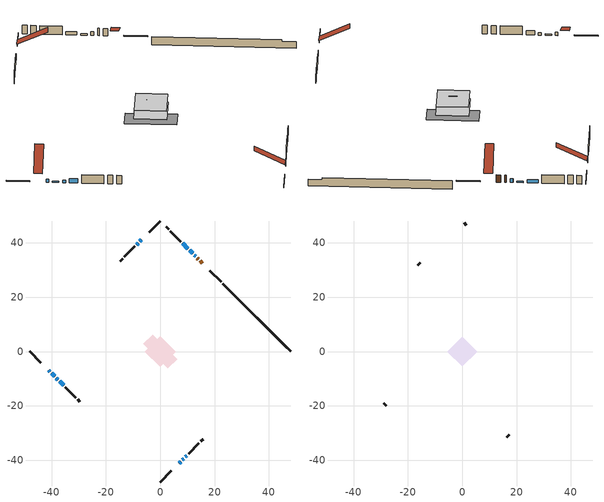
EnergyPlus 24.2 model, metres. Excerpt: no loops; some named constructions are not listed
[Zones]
conditioned space
 floor adiabatic (AdiabaticFloorConstruction): -5.66,0 0,5.66 5.66,0 0,-5.66 z0.58
 floor foundation (Slab1 construction): -6.25,2.84 -2.84,6.25 6.25,-2.84 2.84,-6.25 z-1.79
 wall outside (RimJoist1 construction): 0,-48.07 4.13,-43.94 / -48.07,0 -43.94,-4.13 / 0,48.07 -4.13,43.94 / 22.41,25.66 18.28,29.78 z0.58:0.88
 wall outside (AdiabaticWallConstruction 1): 15.47,32.59 14.71,33.35 / 14.06,34.01 13.72,34.35 z0.58:2.61
 wall outside (AdiabaticWallConstruction): -41.13,-6.94 -40.7,-7.37 / 8.15,-39.92 8.58,-39.49 z0.58:1.5; 13.06,35 12.59,35.47 z0.58:1.6; 11.94,36.13 10.82,37.24 / -6.94,41.13 -7.49,40.57 / 6.94,-41.13 7.49,-40.57 / -40.04,-8.02 -38.93,-9.14 z0.58:0.94; 10.17,37.9 8.25,39.81 z0.58:1.48; -8.15,39.92 -8.73,39.34 z0.58:1.09; 9.24,-38.83 9.76,-38.31 / -38.28,-9.79 -37.75,-10.32 z0.58:1.32; -37.1,-10.97 -35.62,-12.45 z0.58:1.75
 wall outside (Wall1 construction): 10.42,-37.65 14.27,-33.8 / -34.97,-13.1 -31.12,-16.95 / -9.38,38.69 -13.23,34.83 / 7.6,40.47 3.75,44.32 z0.58:3.02
 wall outside (Wall2 construction): 14.92,-33.14 15.81,-32.26 / -30.46,-17.61 -29.57,-18.5 / -13.89,34.18 -14.78,33.29 / 3.09,44.98 2.2,45.86 z0.58:3.02
 wall foundation (FoundationWall1 construction): 23.07,25,-1.79 23.07,25,0.58 45.57,2.5,0.58 45.57,2.5,0.1 48.07,0,0.1 48.07,0,-1.79
 window (WindowConstruction 5): -41.13,-6.94 -40.7,-7.37 z0.58:1.49
 window (WindowConstruction 7): 13.06,35.01 12.59,35.47 z0.58:1.59
 window (WindowConstruction 8): 11.94,36.13 10.83,37.24 z0.58:0.94
 window (WindowConstruction 9): -6.94,41.13 -7.49,40.58 z0.58:0.94
 window (WindowConstruction 10): 6.94,-41.13 7.49,-40.58 z0.58:0.94
 window (WindowConstruction 11): -40.04,-8.02 -38.93,-9.14 z0.58:0.94
 window (WindowConstruction 6): 8.15,-39.92 8.58,-39.49 z0.58:1.49
 window (WindowConstruction): 10.17,37.9 8.25,39.81 z0.58:1.48
 window (WindowConstruction 1): -8.15,39.92 -8.73,39.34 z0.58:1.09
 window (WindowConstruction 2): 9.24,-38.83 9.76,-38.31 z0.58:1.32
 window (WindowConstruction 3): -38.27,-9.79 -37.75,-10.32 z0.58:1.32
 window (WindowConstruction 4): -37.1,-10.97 -35.62,-12.45 z0.58:1.75
 door (Door): 15.47,32.6 14.72,33.35 z0.58:2.61
 door (Door 1): 14.06,34.01 13.72,34.35 z0.58:2.61
 ceiling adiabatic (AdiabaticFloorConstruction): 0,-5.66 5.66,0 0,5.66 -5.66,0 z0.58
attic - vented
 floor to conditioned space (Floor1 construction Reversed): -5.47,0 0,5.47 5.47,0 0,-5.47 z3.02
 floor to conditioned space (Floor2 construction Reversed): -1.45,0 0,1.45 1.45,0 0,-1.45 z3.02
 wall outside (Wall3 construction): 16.47,-31.6 17.36,-30.71 / -28.92,-19.15 -28.03,-20.04 / -15.43,32.64 -16.32,31.75 / 1.55,46.52 0.66,47.41 z0.58:3.02
 roof outside (Roof1 construction): 6.28,-41.79,3.02 0.92,-36.43,6.81 -0.57,-37.93,6.81 4.78,-43.29,3.02; -41.79,-6.28,3.02 -36.43,-0.92,6.81 -37.93,0.57,6.81 -43.29,-4.78,3.02; -6.28,41.79,3.02 -0.92,36.43,6.81 0.57,37.93,6.81 -4.78,43.29,3.02; 16.13,31.94,3.02 10.77,26.58,6.81 12.27,25.09,6.81 17.63,30.44,3.02
[Material] Roughness=Rough; Thermal Absorptance=0.9
Name | Thickness {m} | Conductivity {W/m-K} | Density {kg/m3} | Specific Heat {J/kg-K} | Solar Absorptance | Visible Absorptance
ceiling loosefill ins | 0.0846667 | 0.0480833 | 16.02 | 1046.75 | 0.7 | 0.7
ceiling stud and cavity | 0.1397 | 0.0911922 | 65.682 | 1177.47 | 0.7 | 0.7
ceiling stud and cavity 1 | 0.1397 | 0.112375 | 65.682 | 1177.47 | 0.7 | 0.7
gypsum board | 0.0127 | 0.160291 | 801 | 837.4 | 0.6 | 0.6
[Construction]
Floor1 construction: ceiling loosefill ins, ceiling stud and cavity, gypsum board
Floor2 construction: ceiling loosefill ins, ceiling stud and cavity 1, gypsum board
[EnergyManagementSystem:OutputVariable] Type of Data in Variable=Summed; Update Frequency=ZoneTimestep
Name | EMS Variable | EMS Program or Subroutine | Units
loads_htg_mechvent_annual_outvar; Energy Management System Output Variable 20 | loads_htg_mechvent | component_loads_program | J
loads_htg_whf_annual_outvar; Energy Management System Output Variable 21 | loads_htg_whf | component_loads_program | J
loads_htg_ducts_annual_outvar; Energy Management System Output Variable 22 | loads_htg_ducts | component_loads_program | J
loads_htg_intgains_annual_outvar; Energy Management System Output Variable 23 | loads_htg_intgains | component_loads_program | J
loads_htg_lighting_annual_outvar; Energy Management System Output Variable 24 | loads_htg_lighting | component_loads_program | J
loads_clg_roofs_annual_outvar; Energy Management System Output Variable 25 | loads_clg_roofs | component_loads_program | J
loads_clg_ceilings_annual_outvar; Energy Management System Output Variable 26 | loads_clg_ceilings | component_loads_program | J
loads_clg_walls_annual_outvar; Energy Management System Output Variable 27 | loads_clg_walls | component_loads_program | J
loads_clg_rim_joists_annual_outvar; Energy Management System Output Variable 28 | loads_clg_rim_joists | component_loads_program | J
loads_clg_foundation_walls_annual_outvar; Energy Management System Output Variable 29 | loads_clg_foundation_walls | component_loads_program | J
loads_clg_doors_annual_outvar; Energy Management System Output Variable 30 | loads_clg_doors | component_loads_program | J
loads_clg_windows_conduction_annual_outvar; Energy Management System Output Variable 31 | loads_clg_windows_conduction | component_loads_program | J
loads_clg_windows_solar_annual_outvar; Energy Management System Output Variable 32 | loads_clg_windows_solar | component_loads_program | J
loads_clg_skylights_conduction_annual_outvar; Energy Management System Output Variable 33 | loads_clg_skylights_conduction | component_loads_program | J
loads_clg_skylights_solar_annual_outvar; Energy Management System Output Variable 34 | loads_clg_skylights_solar | component_loads_program | J
loads_clg_floors_annual_outvar; Energy Management System Output Variable 35 | loads_clg_floors | component_loads_program | J
loads_clg_slabs_annual_outvar; Energy Management System Output Variable 36 | loads_clg_slabs | component_loads_program | J
loads_clg_internal_mass_annual_outvar; Energy Management System Output Variable 37 | loads_clg_internal_mass | component_loads_program | J
loads_clg_infil_annual_outvar; Energy Management System Output Variable 38 | loads_clg_infil | component_loads_program | J
loads_clg_natvent_annual_outvar; Energy Management System Output Variable 39 | loads_clg_natvent | component_loads_program | J
loads_clg_mechvent_annual_outvar; Energy Management System Output Variable 40 | loads_clg_mechvent | component_loads_program | J
loads_clg_whf_annual_outvar; Energy Management System Output Variable 41 | loads_clg_whf | component_loads_program | J
loads_clg_ducts_annual_outvar; Energy Management System Output Variable 42 | loads_clg_ducts | component_loads_program | J
loads_clg_intgains_annual_outvar; Energy Management System Output Variable 43 | loads_clg_intgains | component_loads_program | J
loads_clg_lighting_annual_outvar; Energy Management System Output Variable 44 | loads_clg_lighting | component_loads_program | J
loads_htg_tot_annual_outvar; Energy Management System Output Variable 1; Energy Management System Output Variable 45 | loads_htg_tot | total_loads_program | J
loads_clg_tot_annual_outvar; Energy Management System Output Variable 2; Energy Management System Output Variable 46 | loads_clg_tot | total_loads_program | J
Energy Management System Output Variable 3 | htg_unmet_hours | unmet_hours_program | hr
Energy Management System Output Variable 4 | clg_unmet_hours | unmet_hours_program | hr
Energy Management System Output Variable 5 | loads_htg_roofs | component_loads_program | J
Energy Management System Output Variable 6 | loads_htg_ceilings | component_loads_program | J
Energy Management System Output Variable 7 | loads_htg_walls | component_loads_program | J
Energy Management System Output Variable 8 | loads_htg_rim_joists | component_loads_program | J
Energy Management System Output Variable 9 | loads_htg_foundation_walls | component_loads_program | J
Energy Management System Output Variable 10 | loads_htg_doors | component_loads_program | J
Energy Management System Output Variable 11 | loads_htg_windows_conduction | component_loads_program | J
Energy Management System Output Variable 12 | loads_htg_windows_solar | component_loads_program | J
Energy Management System Output Variable 13 | loads_htg_skylights_conduction | component_loads_program | J
Energy Management System Output Variable 14 | loads_htg_skylights_solar | component_loads_program | J
Energy Management System Output Variable 15 | loads_htg_floors | component_loads_program | J
Energy Management System Output Variable 16 | loads_htg_slabs | component_loads_program | J
Energy Management System Output Variable 17 | loads_htg_internal_mass | component_loads_program | J
Energy Management System Output Variable 18 | loads_htg_infil | component_loads_program | J
Energy Management System Output Variable 19 | loads_htg_natvent | component_loads_program | J
[Schedule:Day:Interval]
interior lighting schedule day 1: No, 01:00, 0.100909, 04:00, 0.0840909, 05:00, 0.0925, 06:00, 0.151364, 07:00, 0.252273, 08:00, 0.319545, 10:00, 0.344773, 11:00, 0.327955, 12:00, 0.311136, 13:00, 0.302727, 14:00, 0.294318, 15:00, 0.311136, 16:00, 0.344773, 17:00, 0.420455, 18:00, 0.546591, 19:00, 0.723182, 20:00, 0.891364, 21:00, 0.925, 22:00, 0.664318, 23:00, 0.336364, 24:00, 0.151364
interior lighting schedule day 2: No, 01:00, 0.0927273, 04:00, 0.0772727, 05:00, 0.085, 06:00, 0.139091, 07:00, 0.231818, 08:00, 0.293636, 10:00, 0.316818, 11:00, 0.301364, 12:00, 0.285909, 13:00, 0.278182, 14:00, 0.270455, 15:00, 0.285909, 16:00, 0.316818, 17:00, 0.386364, 18:00, 0.502273, 19:00, 0.664545, 20:00, 0.819091, 21:00, 0.85, 22:00, 0.610455, 23:00, 0.309091, 24:00, 0.139091
interior lighting schedule day 3: No, 01:00, 0.0845455, 04:00, 0.0704545, 05:00, 0.0775, 06:00, 0.126818, 07:00, 0.211364, 08:00, 0.267727, 10:00, 0.288864, 11:00, 0.274773, 12:00, 0.260682, 13:00, 0.253636, 14:00, 0.246591, 15:00, 0.260682, 16:00, 0.288864, 17:00, 0.352273, 18:00, 0.457955, 19:00, 0.605909, 20:00, 0.746818, 21:00, 0.775, 22:00, 0.556591, 23:00, 0.281818, 24:00, 0.126818
interior lighting schedule day 4: No, 01:00, 0.0763636, 04:00, 0.0636364, 05:00, 0.07, 06:00, 0.114545, 07:00, 0.190909, 08:00, 0.241818, 10:00, 0.260909, 11:00, 0.248182, 12:00, 0.235455, 13:00, 0.229091, 14:00, 0.222727, 15:00, 0.235455, 16:00, 0.260909, 17:00, 0.318182, 18:00, 0.413636, 19:00, 0.547273, 20:00, 0.674545, 21:00, 0.7, 22:00, 0.502727, 23:00, 0.254545, 24:00, 0.114545
interior lighting schedule day 5: No, 01:00, 0.0727273, 04:00, 0.0606061, 05:00, 0.0666667, 06:00, 0.109091, 07:00, 0.181818, 08:00, 0.230303, 10:00, 0.248485, 11:00, 0.236364, 12:00, 0.224242, 13:00, 0.218182, 14:00, 0.212121, 15:00, 0.224242, 16:00, 0.248485, 17:00, 0.30303, 18:00, 0.393939, 19:00, 0.521212, 20:00, 0.642424, 21:00, 0.666667, 22:00, 0.478788, 23:00, 0.242424, 24:00, 0.109091
interior lighting schedule day 6: No, 01:00, 0.0745455, 04:00, 0.0621212, 05:00, 0.0683333, 06:00, 0.111818, 07:00, 0.186364, 08:00, 0.236061, 10:00, 0.254697, 11:00, 0.242273, 12:00, 0.229848, 13:00, 0.223636, 14:00, 0.217424, 15:00, 0.229848, 16:00, 0.254697, 17:00, 0.310606, 18:00, 0.403788, 19:00, 0.534242, 20:00, 0.658485, 21:00, 0.683333, 22:00, 0.490758, 23:00, 0.248485, 24:00, 0.111818
interior lighting schedule day 7: No, 01:00, 0.08, 04:00, 0.0666667, 05:00, 0.0733333, 06:00, 0.12, 07:00, 0.2, 08:00, 0.253333, 10:00, 0.273333, 11:00, 0.26, 12:00, 0.246667, 13:00, 0.24, 14:00, 0.233333, 15:00, 0.246667, 16:00, 0.273333, 17:00, 0.333333, 18:00, 0.433333, 19:00, 0.573333, 20:00, 0.706667, 21:00, 0.733333, 22:00, 0.526667, 23:00, 0.266667, 24:00, 0.12
interior lighting schedule day 8: No, 01:00, 0.0890909, 04:00, 0.0742424, 05:00, 0.0816667, 06:00, 0.133636, 07:00, 0.222727, 08:00, 0.282121, 10:00, 0.304394, 11:00, 0.289545, 12:00, 0.274697, 13:00, 0.267273, 14:00, 0.259848, 15:00, 0.274697, 16:00, 0.304394, 17:00, 0.371212, 18:00, 0.482576, 19:00, 0.638485, 20:00, 0.78697, 21:00, 0.816667, 22:00, 0.586515, 23:00, 0.29697, 24:00, 0.133636
interior lighting schedule day 9: No, 01:00, 0.0972727, 04:00, 0.0810606, 05:00, 0.0891667, 06:00, 0.145909, 07:00, 0.243182, 08:00, 0.30803, 10:00, 0.332348, 11:00, 0.316136, 12:00, 0.299924, 13:00, 0.291818, 14:00, 0.283712, 15:00, 0.299924, 16:00, 0.332348, 17:00, 0.405303, 18:00, 0.526894, 19:00, 0.697121, 20:00, 0.859242, 21:00, 0.891667, 22:00, 0.640379, 23:00, 0.324242, 24:00, 0.145909
interior lighting schedule day 10: No, 01:00, 0.105455, 04:00, 0.0878788, 05:00, 0.0966667, 06:00, 0.158182, 07:00, 0.263636, 08:00, 0.333939, 10:00, 0.360303, 11:00, 0.342727, 12:00, 0.325152, 13:00, 0.316364, 14:00, 0.307576, 15:00, 0.325152, 16:00, 0.360303, 17:00, 0.439394, 18:00, 0.571212, 19:00, 0.755758, 20:00, 0.931515, 21:00, 0.966667, 22:00, 0.694242, 23:00, 0.351515, 24:00, 0.158182
interior lighting schedule day 11: No, 01:00, 0.109091, 04:00, 0.0909091, 05:00, 0.1, 06:00, 0.163636, 07:00, 0.272727, 08:00, 0.345455, 10:00, 0.372727, 11:00, 0.354545, 12:00, 0.336364, 13:00, 0.327273, 14:00, 0.318182, 15:00, 0.336364, 16:00, 0.372727, 17:00, 0.454545, 18:00, 0.590909, 19:00, 0.781818, 20:00, 0.963636, 21:00, 1, 22:00, 0.718182, 23:00, 0.363636, 24:00, 0.163636
occupants schedule day: No, 05:00, 0.426829, 06:00, 0.719512, 07:00, 1, 08:00, 0.670732, 09:00, 0.329268, 14:00, 0.170732, 15:00, 0.231707, 16:00, 0.329268, 17:00, 0.5, 18:00, 0.670732, 19:00, 0.829268, 21:00, 1, 22:00, 0.853659, 23:00, 0.646341, 24:00, 0.426829
occupants schedule default day; clothes dryer schedule default day; cooking range schedule default day; misc plug loads schedule default day; general water use schedule default day; clothes dryer exhaust 0 schedule default day; cooling season schedule day; cooling season schedule day 2; cooling season schedule default day; exterior lighting schedule default day; natural vent schedule default day: No, 24:00, 0
clothes dryer schedule day; clothes dryer exhaust 0 schedule day: No, 01:00, 0.123457, 02:00, 0.0740741, 03:00, 0.0493827, 04:00, 0.0246914, 05:00, 0.0493827, 06:00, 0.0740741, 07:00, 0.197531, 08:00, 0.395062, 09:00, 0.592593, 10:00, 0.839506, 11:00, 0.962963, 12:00, 1, 13:00, 0.91358, 14:00, 0.82716, 15:00, 0.716049, 16:00, 0.753086, 17:00, 0.679012, 18:00, 0.666667, 20:00, 0.62963, 21:00, 0.641975, 22:00, 0.666667, 23:00, 0.54321, 24:00, 0.296296
cooking range schedule day: No, 05:00, 0.0597015, 06:00, 0.11194, 07:00, 0.171642, 08:00, 0.291045, 11:00, 0.343284, 12:00, 0.402985, 13:00, 0.462687, 14:00, 0.343284, 15:00, 0.291045, 16:00, 0.402985, 17:00, 0.567164, 18:00, 1, 19:00, 0.850746, 20:00, 0.432836, 21:00, 0.291045, 22:00, 0.231343, 23:00, 0.171642, 24:00, 0.11194
misc plug loads schedule day: No, 06:00, 0.705882, 07:00, 0.745098, 08:00, 0.803922, 15:00, 0.823529, 16:00, 0.862745, 17:00, 0.921569, 18:00, 0.980392, 19:00, 1, 20:00, 0.980392, 21:00, 0.941176, 22:00, 0.862745, 23:00, 0.784314, 24:00, 0.72549
general water use schedule day: No, 01:00, 0.315068, 03:00, 0.287671, 04:00, 0.342466, 05:00, 0.369863, 06:00, 0.520548, 07:00, 0.60274, 08:00, 0.534247, 10:00, 0.506849, 11:00, 0.465753, 14:00, 0.479452, 15:00, 0.534247, 16:00, 0.589041, 17:00, 0.69863, 18:00, 0.876712, 19:00, 0.890411, 20:00, 0.986301, 21:00, 1, 22:00, 0.863014, 23:00, 0.616438, 24:00, 0.465753
cooling season schedule day 1: No, 24:00, 1
exterior lighting schedule day: No, 01:00, 0.566667, 03:00, 0.524167, 05:00, 0.495833, 06:00, 0.5525, 07:00, 0.623333, 08:00, 0.580833, 09:00, 0.439167, 10:00, 0.354167, 12:00, 0.34, 13:00, 0.354167, 14:00, 0.396667, 15:00, 0.425, 16:00, 0.495833, 17:00, 0.623333, 18:00, 0.793333, 19:00, 0.906667, 20:00, 0.963333, 21:00, 0.991667, 22:00, 0.920833, 23:00, 0.793333, 24:00, 0.665833
exterior lighting schedule day 1: No, 01:00, 0.528571, 03:00, 0.488929, 05:00, 0.4625, 06:00, 0.515357, 07:00, 0.581429, 08:00, 0.541786, 09:00, 0.409643, 10:00, 0.330357, 12:00, 0.317143, 13:00, 0.330357, 14:00, 0.37, 15:00, 0.396429, 16:00, 0.4625, 17:00, 0.581429, 18:00, 0.74, 19:00, 0.845714, 20:00, 0.898571, 21:00, 0.925, 22:00, 0.858929, 23:00, 0.74, 24:00, 0.621071
exterior lighting schedule day 10: No, 01:00, 0.552381, 03:00, 0.510952, 05:00, 0.483333, 06:00, 0.538571, 07:00, 0.607619, 08:00, 0.56619, 09:00, 0.428095, 10:00, 0.345238, 12:00, 0.331429, 13:00, 0.345238, 14:00, 0.386667, 15:00, 0.414286, 16:00, 0.483333, 17:00, 0.607619, 18:00, 0.773333, 19:00, 0.88381, 20:00, 0.939048, 21:00, 0.966667, 22:00, 0.897619, 23:00, 0.773333, 24:00, 0.649048
exterior lighting schedule day 11: No, 01:00, 0.571429, 03:00, 0.528571, 05:00, 0.5, 06:00, 0.557143, 07:00, 0.628571, 08:00, 0.585714, 09:00, 0.442857, 10:00, 0.357143, 12:00, 0.342857, 13:00, 0.357143, 14:00, 0.4, 15:00, 0.428571, 16:00, 0.5, 17:00, 0.628571, 18:00, 0.8, 19:00, 0.914286, 20:00, 0.971429, 21:00, 1, 22:00, 0.928571, 23:00, 0.8, 24:00, 0.671429
exterior lighting schedule day 2: No, 01:00, 0.485714, 03:00, 0.449286, 05:00, 0.425, 06:00, 0.473571, 07:00, 0.534286, 08:00, 0.497857, 09:00, 0.376429, 10:00, 0.303571, 12:00, 0.291429, 13:00, 0.303571, 14:00, 0.34, 15:00, 0.364286, 16:00, 0.425, 17:00, 0.534286, 18:00, 0.68, 19:00, 0.777143, 20:00, 0.825714, 21:00, 0.85, 22:00, 0.789286, 23:00, 0.68, 24:00, 0.570714
exterior lighting schedule day 3: No, 01:00, 0.442857, 03:00, 0.409643, 05:00, 0.3875, 06:00, 0.431786, 07:00, 0.487143, 08:00, 0.453929, 09:00, 0.343214, 10:00, 0.276786, 12:00, 0.265714, 13:00, 0.276786, 14:00, 0.31, 15:00, 0.332143, 16:00, 0.3875, 17:00, 0.487143, 18:00, 0.62, 19:00, 0.708571, 20:00, 0.752857, 21:00, 0.775, 22:00, 0.719643, 23:00, 0.62, 24:00, 0.520357
exterior lighting schedule day 4: No, 01:00, 0.4, 03:00, 0.37, 05:00, 0.35, 06:00, 0.39, 07:00, 0.44, 08:00, 0.41, 09:00, 0.31, 10:00, 0.25, 12:00, 0.24, 13:00, 0.25, 14:00, 0.28, 15:00, 0.3, 16:00, 0.35, 17:00, 0.44, 18:00, 0.56, 19:00, 0.64, 20:00, 0.68, 21:00, 0.7, 22:00, 0.65, 23:00, 0.56, 24:00, 0.47
exterior lighting schedule day 5: No, 01:00, 0.380952, 03:00, 0.352381, 05:00, 0.333333, 06:00, 0.371429, 07:00, 0.419048, 08:00, 0.390476, 09:00, 0.295238, 10:00, 0.238095, 12:00, 0.228571, 13:00, 0.238095, 14:00, 0.266667, 15:00, 0.285714, 16:00, 0.333333, 17:00, 0.419048, 18:00, 0.533333, 19:00, 0.609524, 20:00, 0.647619, 21:00, 0.666667, 22:00, 0.619048, 23:00, 0.533333, 24:00, 0.447619
exterior lighting schedule day 6: No, 01:00, 0.390476, 03:00, 0.36119, 05:00, 0.341667, 06:00, 0.380714, 07:00, 0.429524, 08:00, 0.400238, 09:00, 0.302619, 10:00, 0.244048, 12:00, 0.234286, 13:00, 0.244048, 14:00, 0.273333, 15:00, 0.292857, 16:00, 0.341667, 17:00, 0.429524, 18:00, 0.546667, 19:00, 0.624762, 20:00, 0.66381, 21:00, 0.683333, 22:00, 0.634524, 23:00, 0.546667, 24:00, 0.45881
exterior lighting schedule day 7: No, 01:00, 0.419048, 03:00, 0.387619, 05:00, 0.366667, 06:00, 0.408571, 07:00, 0.460952, 08:00, 0.429524, 09:00, 0.324762, 10:00, 0.261905, 12:00, 0.251429, 13:00, 0.261905, 14:00, 0.293333, 15:00, 0.314286, 16:00, 0.366667, 17:00, 0.460952, 18:00, 0.586667, 19:00, 0.670476, 20:00, 0.712381, 21:00, 0.733333, 22:00, 0.680952, 23:00, 0.586667, 24:00, 0.492381
exterior lighting schedule day 8: No, 01:00, 0.466667, 03:00, 0.431667, 05:00, 0.408333, 06:00, 0.455, 07:00, 0.513333, 08:00, 0.478333, 09:00, 0.361667, 10:00, 0.291667, 12:00, 0.28, 13:00, 0.291667, 14:00, 0.326667, 15:00, 0.35, 16:00, 0.408333, 17:00, 0.513333, 18:00, 0.653333, 19:00, 0.746667, 20:00, 0.793333, 21:00, 0.816667, 22:00, 0.758333, 23:00, 0.653333, 24:00, 0.548333
exterior lighting schedule day 9: No, 01:00, 0.509524, 03:00, 0.47131, 05:00, 0.445833, 06:00, 0.496786, 07:00, 0.560476, 08:00, 0.522262, 09:00, 0.394881, 10:00, 0.318452, 12:00, 0.305714, 13:00, 0.318452, 14:00, 0.356667, 15:00, 0.382143, 16:00, 0.445833, 17:00, 0.560476, 18:00, 0.713333, 19:00, 0.815238, 20:00, 0.86619, 21:00, 0.891667, 22:00, 0.827976, 23:00, 0.713333, 24:00, 0.59869
[Schedule:Week:Daily]
clothes dryer exhaust 0 schedule Week Rule - Jan1-Dec31: clothes dryer exhaust 0 schedule day, clothes dryer exhaust 0 schedule day, clothes dryer exhaust 0 schedule day, clothes dryer exhaust 0 schedule day, clothes dryer exhaust 0 schedule day, clothes dryer exhaust 0 schedule day, clothes dryer exhaust 0 schedule day, clothes dryer exhaust 0 schedule default day, clothes dryer exhaust 0 schedule default day, clothes dryer exhaust 0 schedule default day, clothes dryer exhaust 0 schedule default day, clothes dryer exhaust 0 schedule default day
cooling season schedule Week Rule - Jan1-May26: cooling season schedule day, cooling season schedule day, cooling season schedule day, cooling season schedule day, cooling season schedule day, cooling season schedule day, cooling season schedule day, cooling season schedule default day, cooling season schedule default day, cooling season schedule default day, cooling season schedule default day, cooling season schedule default day
cooling season schedule Week Rule - May27-Jun2: cooling season schedule day, cooling season schedule day, cooling season schedule day, cooling season schedule day, cooling season schedule day, cooling season schedule day 1, cooling season schedule day 1, cooling season schedule default day, cooling season schedule default day, cooling season schedule default day, cooling season schedule default day, cooling season schedule default day
cooling season schedule Week Rule - Jun3-Aug25: cooling season schedule day 1, cooling season schedule day 1, cooling season schedule day 1, cooling season schedule day 1, cooling season schedule day 1, cooling season schedule day 1, cooling season schedule day 1, cooling season schedule default day, cooling season schedule default day, cooling season schedule default day, cooling season schedule default day, cooling season schedule default day
cooling season schedule Week Rule - Aug26-Sep1: cooling season schedule day 1, cooling season schedule day 1, cooling season schedule day 1, cooling season schedule day 1, cooling season schedule day 1, cooling season schedule day 1, cooling season schedule day 2, cooling season schedule default day, cooling season schedule default day, cooling season schedule default day, cooling season schedule default day, cooling season schedule default day
cooling season schedule Week Rule - Sep2-Dec31: cooling season schedule day 2, cooling season schedule day 2, cooling season schedule day 2, cooling season schedule day 2, cooling season schedule day 2, cooling season schedule day 2, cooling season schedule day 2, cooling season schedule default day, cooling season schedule default day, cooling season schedule default day, cooling season schedule default day, cooling season schedule default day
natural vent schedule Week Rule - Jan1-Dec31: natural vent schedule default day, natural vent schedule default day, natural vent schedule default day, natural vent schedule default day, natural vent schedule default day, natural vent schedule default day, natural vent schedule default day, natural vent schedule default day, natural vent schedule default day, natural vent schedule default day, natural vent schedule default day, natural vent schedule default day
[Schedule:Year]
clothes dryer exhaust 0 schedule: clothes dryer exhaust 0 schedule Week Rule - Jan1-Dec31, 1, 1, 12, 31
cooling season schedule: cooling season schedule Week Rule - Jan1-May26, 1, 1, 5, 26, cooling season schedule Week Rule - May27-Jun2, 5, 27, 6, 2, cooling season schedule Week Rule - Jun3-Aug25, 6, 3, 8, 25, cooling season schedule Week Rule - Aug26-Sep1, 8, 26, 9, 1, cooling season schedule Week Rule - Sep2-Dec31, 9, 2, 12, 31
natural vent schedule: natural vent schedule Week Rule - Jan1-Dec31, 1, 1, 12, 31
